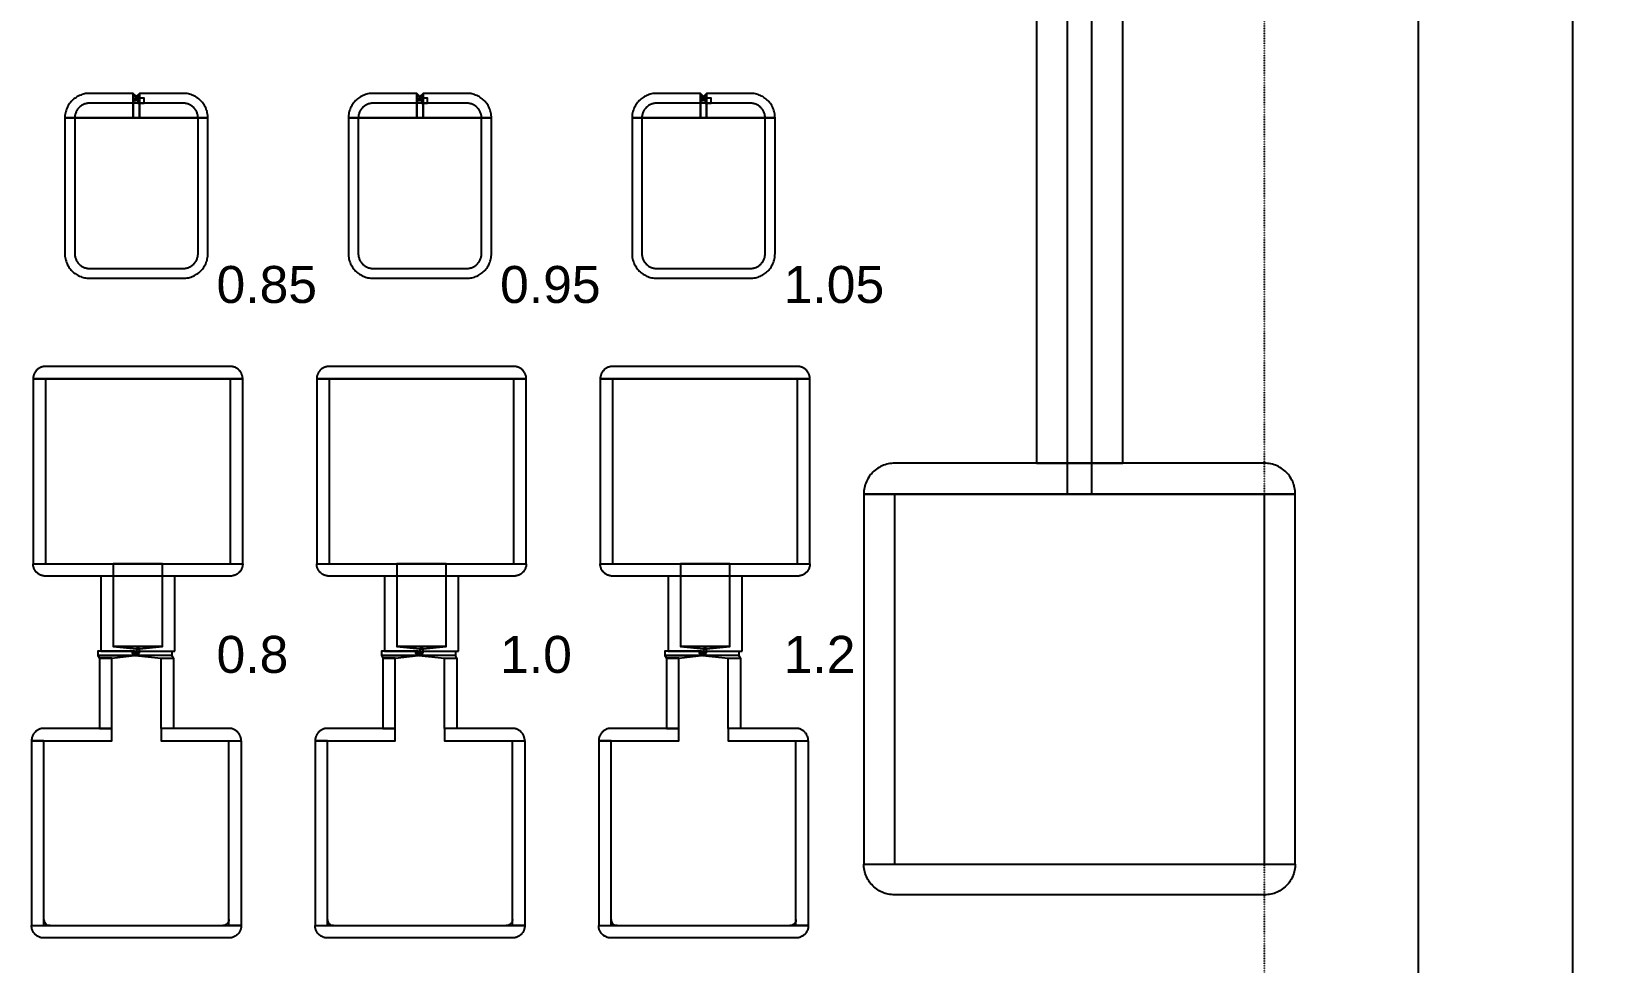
# Model space of a CAD drawing. Extents: x -50000 to 50000, y -50000 to 50000.
# Drawn here: x -31400 to -28850, y -26710 to -25200 of the extents above; entities that cross this region are included whole.
import ezdxf

# ---------------------------------------------------------------- set-up
doc = ezdxf.new("R2010")
doc.units = 0
doc.linetypes.add('DOT', pattern=[0.2, 0, -0.2])
doc.layers.get('0').update_dxf_attribs({"linetype": 'CONTINUOUS'})
for name, color, linetype in [('BASEMETAL', 4, 'CONTINUOUS'), ('FRAME', 8, 'CONTINUOUS'), ('MARKERS', 2, 'CONTINUOUS'), ('SECONDLAYER', 6, 'CONTINUOUS'), ('XOR', 1, 'CONTINUOUS')]:
    doc.layers.add(name, color=color, linetype=linetype)
doc.styles.get("Standard").update_dxf_attribs({"font": 'arial.ttf'})

# ---------------------------------------------------------------- blocks, each defined once
blk = doc.blocks.new('CHIP_JARRAY')
for points in [[(6270, 2800), (6270, 4200), (6130, 4200), (6130, 2800)], [(4609.5, 3360), (4665, 3360), (4665, 3400), (4594, 3400), (4591.9, 3399.9), (4589.8, 3399.8), (4587.7, 3399.5), (4585.7, 3399.1), (4583.6, 3398.6), (4581.6, 3398), (4579.7, 3397.3), (4577.7, 3396.5), (4575.8, 3395.6), (4574, 3394.6), (4572.2, 3393.5), (4570.5, 3392.4), (4568.8, 3391.1), (4567.2, 3389.7), (4565.7, 3388.3), (4564.3, 3386.8), (4562.9, 3385.2), (4561.6, 3383.5), (4560.5, 3381.8), (4559.4, 3380), (4558.4, 3378.2), (4557.5, 3376.3), (4556.7, 3374.3), (4556, 3372.4), (4555.4, 3370.4), (4554.9, 3368.3), (4554.5, 3366.3), (4554.2, 3364.2), (4554.1, 3362.1), (4554, 3360), (4554, 3360)], [(4669.6, 3395.5), (4665, 3399.5), (4665, 3399.5), (4665, 3395.5)], [(4669.6, 3388.5), (4669.6, 3395.5), (4665, 3395.5), (4665, 3388.5)], [(4675, 3395.5), (4675, 3399.5), (4675, 3399.5), (4670.4, 3395.5)], [(4670.4, 3388.5), (4670.4, 3395.5), (4675, 3395.5), (4675, 3388.5)], [(4730.5, 3360), (4786, 3360), (4786, 3360), (4785.9, 3362.1), (4785.8, 3364.2), (4785.5, 3366.3), (4785.1, 3368.3), (4784.6, 3370.4), (4784, 3372.4), (4783.3, 3374.3), (4782.5, 3376.3), (4781.6, 3378.2), (4780.6, 3380), (4779.5, 3381.8), (4778.4, 3383.5), (4777.1, 3385.2), (4775.7, 3386.8), (4774.3, 3388.3), (4772.8, 3389.7), (4771.2, 3391.1), (4769.5, 3392.4), (4767.8, 3393.5), (4766, 3394.6), (4764.2, 3395.6), (4762.3, 3396.5), (4760.3, 3397.3), (4758.4, 3398), (4756.4, 3398.6), (4754.3, 3399.1), (4752.3, 3399.5), (4750.2, 3399.8), (4748.1, 3399.9), (4746, 3400), (4675, 3400), (4675, 3360)], [(5069.5, 3360), (5125, 3360), (5125, 3400), (5054, 3400), (5051.9, 3399.9), (5049.8, 3399.8), (5047.7, 3399.5), (5045.7, 3399.1), (5043.6, 3398.6), (5041.6, 3398), (5039.7, 3397.3), (5037.7, 3396.5), (5035.8, 3395.6), (5034, 3394.6), (5032.2, 3393.5), (5030.5, 3392.4), (5028.8, 3391.1), (5027.2, 3389.7), (5025.7, 3388.3), (5024.3, 3386.8), (5022.9, 3385.2), (5021.6, 3383.5), (5020.5, 3381.8), (5019.4, 3380), (5018.4, 3378.2), (5017.5, 3376.3), (5016.7, 3374.3), (5016, 3372.4), (5015.4, 3370.4), (5014.9, 3368.3), (5014.5, 3366.3), (5014.2, 3364.2), (5014.1, 3362.1), (5014, 3360), (5014, 3360)], [(5129.5, 3395.5), (5125, 3399.5), (5125, 3399.5), (5125, 3395.5)], [(5129.5, 3388.5), (5129.5, 3395.5), (5125, 3395.5), (5125, 3388.5)], [(5135, 3395.5), (5135, 3399.5), (5135, 3399.5), (5130.5, 3395.5)], [(5130.5, 3388.5), (5130.5, 3395.5), (5135, 3395.5), (5135, 3388.5)], [(5190.5, 3360), (5246, 3360), (5246, 3360), (5245.9, 3362.1), (5245.8, 3364.2), (5245.5, 3366.3), (5245.1, 3368.3), (5244.6, 3370.4), (5244, 3372.4), (5243.3, 3374.3), (5242.5, 3376.3), (5241.6, 3378.2), (5240.6, 3380), (5239.5, 3381.8), (5238.4, 3383.5), (5237.1, 3385.2), (5235.7, 3386.8), (5234.3, 3388.3), (5232.8, 3389.7), (5231.2, 3391.1), (5229.5, 3392.4), (5227.8, 3393.5), (5226, 3394.6), (5224.2, 3395.6), (5222.3, 3396.5), (5220.3, 3397.3), (5218.4, 3398), (5216.4, 3398.6), (5214.3, 3399.1), (5212.3, 3399.5), (5210.2, 3399.8), (5208.1, 3399.9), (5206, 3400), (5135, 3400), (5135, 3360)], [(5529.5, 3360), (5585, 3360), (5585, 3400), (5514, 3400), (5511.9, 3399.9), (5509.8, 3399.8), (5507.7, 3399.5), (5505.7, 3399.1), (5503.6, 3398.6), (5501.6, 3398), (5499.7, 3397.3), (5497.7, 3396.5), (5495.8, 3395.6), (5494, 3394.6), (5492.2, 3393.5), (5490.5, 3392.4), (5488.8, 3391.1), (5487.2, 3389.7), (5485.7, 3388.3), (5484.3, 3386.8), (5482.9, 3385.2), (5481.6, 3383.5), (5480.5, 3381.8), (5479.4, 3380), (5478.4, 3378.2), (5477.5, 3376.3), (5476.7, 3374.3), (5476, 3372.4), (5475.4, 3370.4), (5474.9, 3368.3), (5474.5, 3366.3), (5474.2, 3364.2), (5474.1, 3362.1), (5474, 3360), (5474, 3360)], [(5589.5, 3395.5), (5585, 3399.5), (5585, 3399.5), (5585, 3395.5)], [(5589.5, 3388.5), (5589.5, 3395.5), (5585, 3395.5), (5585, 3388.5)], [(5595, 3395.5), (5595, 3399.5), (5595, 3399.5), (5590.5, 3395.5)], [(5590.5, 3388.5), (5590.5, 3395.5), (5595, 3395.5), (5595, 3388.5)], [(5650.5, 3360), (5706, 3360), (5706, 3360), (5705.9, 3362.1), (5705.8, 3364.2), (5705.5, 3366.3), (5705.1, 3368.3), (5704.6, 3370.4), (5704, 3372.4), (5703.3, 3374.3), (5702.5, 3376.3), (5701.6, 3378.2), (5700.6, 3380), (5699.5, 3381.8), (5698.4, 3383.5), (5697.1, 3385.2), (5695.7, 3386.8), (5694.3, 3388.3), (5692.8, 3389.7), (5691.2, 3391.1), (5689.5, 3392.4), (5687.8, 3393.5), (5686, 3394.6), (5684.2, 3395.6), (5682.3, 3396.5), (5680.3, 3397.3), (5678.4, 3398), (5676.4, 3398.6), (5674.3, 3399.1), (5672.3, 3399.5), (5670.2, 3399.8), (5668.1, 3399.9), (5666, 3400), (5595, 3400), (5595, 3360)], [(4675, 3360), (4675, 3388.5), (4665, 3388.5), (4665, 3360)], [(5135, 3360), (5135, 3388.5), (5125, 3388.5), (5125, 3360)], [(5595, 3360), (5595, 3388.5), (5585, 3388.5), (5585, 3360)], [(4670, 3100), (4746, 3100), (4748.1, 3100.1), (4750.2, 3100.2), (4752.3, 3100.5), (4754.3, 3100.9), (4756.4, 3101.4), (4758.4, 3102), (4760.3, 3102.7), (4762.3, 3103.5), (4764.2, 3104.4), (4766, 3105.4), (4767.8, 3106.5), (4769.5, 3107.6), (4771.2, 3108.9), (4772.8, 3110.3), (4774.3, 3111.7), (4775.7, 3113.2), (4777.1, 3114.8), (4778.4, 3116.5), (4779.5, 3118.2), (4780.6, 3120), (4781.6, 3121.8), (4782.5, 3123.7), (4783.3, 3125.7), (4784, 3127.6), (4784.6, 3129.6), (4785.1, 3131.7), (4785.5, 3133.7), (4785.8, 3135.8), (4785.9, 3137.9), (4786, 3140), (4786, 3360), (4554, 3360), (4554, 3140), (4554.1, 3137.9), (4554.2, 3135.8), (4554.5, 3133.7), (4554.9, 3131.7), (4555.4, 3129.6), (4556, 3127.6), (4556.7, 3125.7), (4557.5, 3123.7), (4558.4, 3121.8), (4559.4, 3120), (4560.5, 3118.2), (4561.6, 3116.5), (4562.9, 3114.8), (4564.3, 3113.2), (4565.7, 3111.7), (4567.2, 3110.3), (4568.8, 3108.9), (4570.5, 3107.6), (4572.2, 3106.5), (4574, 3105.4), (4575.8, 3104.4), (4577.7, 3103.5), (4579.7, 3102.7), (4581.6, 3102), (4583.6, 3101.4), (4585.7, 3100.9), (4587.7, 3100.5), (4589.8, 3100.2), (4591.9, 3100.1), (4594, 3100)], [(5130, 3100), (5206, 3100), (5208.1, 3100.1), (5210.2, 3100.2), (5212.3, 3100.5), (5214.3, 3100.9), (5216.4, 3101.4), (5218.4, 3102), (5220.3, 3102.7), (5222.3, 3103.5), (5224.2, 3104.4), (5226, 3105.4), (5227.8, 3106.5), (5229.5, 3107.6), (5231.2, 3108.9), (5232.8, 3110.3), (5234.3, 3111.7), (5235.7, 3113.2), (5237.1, 3114.8), (5238.4, 3116.5), (5239.5, 3118.2), (5240.6, 3120), (5241.6, 3121.8), (5242.5, 3123.7), (5243.3, 3125.7), (5244, 3127.6), (5244.6, 3129.6), (5245.1, 3131.7), (5245.5, 3133.7), (5245.8, 3135.8), (5245.9, 3137.9), (5246, 3140), (5246, 3360), (5014, 3360), (5014, 3140), (5014.1, 3137.9), (5014.2, 3135.8), (5014.5, 3133.7), (5014.9, 3131.7), (5015.4, 3129.6), (5016, 3127.6), (5016.7, 3125.7), (5017.5, 3123.7), (5018.4, 3121.8), (5019.4, 3120), (5020.5, 3118.2), (5021.6, 3116.5), (5022.9, 3114.8), (5024.3, 3113.2), (5025.7, 3111.7), (5027.2, 3110.3), (5028.8, 3108.9), (5030.5, 3107.6), (5032.2, 3106.5), (5034, 3105.4), (5035.8, 3104.4), (5037.7, 3103.5), (5039.7, 3102.7), (5041.6, 3102), (5043.6, 3101.4), (5045.7, 3100.9), (5047.7, 3100.5), (5049.8, 3100.2), (5051.9, 3100.1), (5054, 3100)], [(5590, 3100), (5666, 3100), (5668.1, 3100.1), (5670.2, 3100.2), (5672.3, 3100.5), (5674.3, 3100.9), (5676.4, 3101.4), (5678.4, 3102), (5680.3, 3102.7), (5682.3, 3103.5), (5684.2, 3104.4), (5686, 3105.4), (5687.8, 3106.5), (5689.5, 3107.6), (5691.2, 3108.9), (5692.8, 3110.3), (5694.3, 3111.7), (5695.7, 3113.2), (5697.1, 3114.8), (5698.4, 3116.5), (5699.5, 3118.2), (5700.6, 3120), (5701.6, 3121.8), (5702.5, 3123.7), (5703.3, 3125.7), (5704, 3127.6), (5704.6, 3129.6), (5705.1, 3131.7), (5705.5, 3133.7), (5705.8, 3135.8), (5705.9, 3137.9), (5706, 3140), (5706, 3360), (5474, 3360), (5474, 3140), (5474.1, 3137.9), (5474.2, 3135.8), (5474.5, 3133.7), (5474.9, 3131.7), (5475.4, 3129.6), (5476, 3127.6), (5476.7, 3125.7), (5477.5, 3123.7), (5478.4, 3121.8), (5479.4, 3120), (5480.5, 3118.2), (5481.6, 3116.5), (5482.9, 3114.8), (5484.3, 3113.2), (5485.7, 3111.7), (5487.2, 3110.3), (5488.8, 3108.9), (5490.5, 3107.6), (5492.2, 3106.5), (5494, 3105.4), (5495.8, 3104.4), (5497.7, 3103.5), (5499.7, 3102.7), (5501.6, 3102), (5503.6, 3101.4), (5505.7, 3100.9), (5507.7, 3100.5), (5509.8, 3100.2), (5511.9, 3100.1), (5514, 3100)], [(4672.5, 2937), (4842.5, 2937), (4842.5, 2937), (4842.5, 2938), (4842.4, 2939.1), (4842.3, 2940.1), (4842.1, 2941.2), (4841.8, 2942.2), (4841.5, 2943.2), (4841.2, 2944.2), (4840.8, 2945.1), (4840.3, 2946.1), (4839.8, 2947), (4839.3, 2947.9), (4838.7, 2948.8), (4838, 2949.6), (4837.4, 2950.4), (4836.6, 2951.1), (4835.9, 2951.9), (4835.1, 2952.5), (4834.3, 2953.2), (4833.4, 2953.8), (4832.5, 2954.3), (4831.6, 2954.8), (4830.6, 2955.3), (4829.7, 2955.7), (4828.7, 2956), (4827.7, 2956.3), (4826.7, 2956.6), (4825.6, 2956.8), (4824.6, 2956.9), (4823.5, 2957), (4822.5, 2957), (4522.5, 2957), (4521.5, 2957), (4520.4, 2956.9), (4519.4, 2956.8), (4518.3, 2956.6), (4517.3, 2956.3), (4516.3, 2956), (4515.3, 2955.7), (4514.4, 2955.3), (4513.4, 2954.8), (4512.5, 2954.3), (4511.6, 2953.8), (4510.7, 2953.2), (4509.9, 2952.5), (4509.1, 2951.9), (4508.4, 2951.1), (4507.6, 2950.4), (4507, 2949.6), (4506.3, 2948.8), (4505.7, 2947.9), (4505.2, 2947), (4504.7, 2946.1), (4504.2, 2945.1), (4503.8, 2944.2), (4503.5, 2943.2), (4503.2, 2942.2), (4502.9, 2941.2), (4502.7, 2940.1), (4502.6, 2939.1), (4502.5, 2938), (4502.5, 2937), (4502.5, 2937)], [(4842.5, 2637), (4842.5, 2937), (4502.5, 2937), (4502.5, 2637)], [(5132.5, 2937), (5302.5, 2937), (5302.5, 2937), (5302.5, 2938), (5302.4, 2939.1), (5302.3, 2940.1), (5302.1, 2941.2), (5301.8, 2942.2), (5301.5, 2943.2), (5301.2, 2944.2), (5300.8, 2945.1), (5300.3, 2946.1), (5299.8, 2947), (5299.3, 2947.9), (5298.7, 2948.8), (5298, 2949.6), (5297.4, 2950.4), (5296.6, 2951.1), (5295.9, 2951.9), (5295.1, 2952.5), (5294.3, 2953.2), (5293.4, 2953.8), (5292.5, 2954.3), (5291.6, 2954.8), (5290.6, 2955.3), (5289.7, 2955.7), (5288.7, 2956), (5287.7, 2956.3), (5286.7, 2956.6), (5285.6, 2956.8), (5284.6, 2956.9), (5283.5, 2957), (5282.5, 2957), (4982.5, 2957), (4981.5, 2957), (4980.4, 2956.9), (4979.4, 2956.8), (4978.3, 2956.6), (4977.3, 2956.3), (4976.3, 2956), (4975.3, 2955.7), (4974.4, 2955.3), (4973.4, 2954.8), (4972.5, 2954.3), (4971.6, 2953.8), (4970.7, 2953.2), (4969.9, 2952.5), (4969.1, 2951.9), (4968.4, 2951.1), (4967.6, 2950.4), (4967, 2949.6), (4966.3, 2948.8), (4965.7, 2947.9), (4965.2, 2947), (4964.7, 2946.1), (4964.2, 2945.1), (4963.8, 2944.2), (4963.5, 2943.2), (4963.2, 2942.2), (4962.9, 2941.2), (4962.7, 2940.1), (4962.6, 2939.1), (4962.5, 2938), (4962.5, 2937), (4962.5, 2937)], [(5302.5, 2637), (5302.5, 2937), (4962.5, 2937), (4962.5, 2637)], [(5592.5, 2937), (5762.5, 2937), (5762.5, 2937), (5762.5, 2938), (5762.4, 2939.1), (5762.3, 2940.1), (5762.1, 2941.2), (5761.8, 2942.2), (5761.5, 2943.2), (5761.2, 2944.2), (5760.8, 2945.1), (5760.3, 2946.1), (5759.8, 2947), (5759.3, 2947.9), (5758.7, 2948.8), (5758, 2949.6), (5757.4, 2950.4), (5756.6, 2951.1), (5755.9, 2951.9), (5755.1, 2952.5), (5754.3, 2953.2), (5753.4, 2953.8), (5752.5, 2954.3), (5751.6, 2954.8), (5750.6, 2955.3), (5749.7, 2955.7), (5748.7, 2956), (5747.7, 2956.3), (5746.7, 2956.6), (5745.6, 2956.8), (5744.6, 2956.9), (5743.5, 2957), (5742.5, 2957), (5442.5, 2957), (5441.5, 2957), (5440.4, 2956.9), (5439.4, 2956.8), (5438.3, 2956.6), (5437.3, 2956.3), (5436.3, 2956), (5435.3, 2955.7), (5434.4, 2955.3), (5433.4, 2954.8), (5432.5, 2954.3), (5431.6, 2953.8), (5430.7, 2953.2), (5429.9, 2952.5), (5429.1, 2951.9), (5428.4, 2951.1), (5427.6, 2950.4), (5427, 2949.6), (5426.3, 2948.8), (5425.7, 2947.9), (5425.2, 2947), (5424.7, 2946.1), (5424.2, 2945.1), (5423.8, 2944.2), (5423.5, 2943.2), (5423.2, 2942.2), (5422.9, 2941.2), (5422.7, 2940.1), (5422.6, 2939.1), (5422.5, 2938), (5422.5, 2937), (5422.5, 2937)], [(5762.5, 2637), (5762.5, 2937), (5422.5, 2937), (5422.5, 2637)], [(6200, 2750), (6550, 2750), (6550, 2750), (6549.9, 2752.6), (6549.7, 2755.2), (6549.4, 2757.8), (6548.9, 2760.4), (6548.3, 2762.9), (6547.6, 2765.5), (6546.7, 2767.9), (6545.7, 2770.3), (6544.6, 2772.7), (6543.3, 2775), (6541.9, 2777.2), (6540.5, 2779.4), (6538.9, 2781.5), (6537.2, 2783.5), (6535.4, 2785.4), (6533.5, 2787.2), (6531.5, 2788.9), (6529.4, 2790.5), (6527.2, 2791.9), (6525, 2793.3), (6522.7, 2794.6), (6520.3, 2795.7), (6517.9, 2796.7), (6515.5, 2797.6), (6512.9, 2798.3), (6510.4, 2798.9), (6507.8, 2799.4), (6505.2, 2799.7), (6502.6, 2799.9), (6500, 2800), (5900, 2800), (5897.4, 2799.9), (5894.8, 2799.7), (5892.2, 2799.4), (5889.6, 2798.9), (5887.1, 2798.3), (5884.5, 2797.6), (5882.1, 2796.7), (5879.7, 2795.7), (5877.3, 2794.6), (5875, 2793.3), (5872.8, 2791.9), (5870.6, 2790.5), (5868.5, 2788.9), (5866.5, 2787.2), (5864.6, 2785.4), (5862.8, 2783.5), (5861.1, 2781.5), (5859.5, 2779.4), (5858.1, 2777.2), (5856.7, 2775), (5855.4, 2772.7), (5854.3, 2770.3), (5853.3, 2767.9), (5852.4, 2765.5), (5851.7, 2762.9), (5851.1, 2760.4), (5850.6, 2757.8), (5850.3, 2755.2), (5850.1, 2752.6), (5850, 2750), (5850, 2750)], [(6550, 2150), (6550, 2750), (5850, 2750), (5850, 2150)], [(4672.5, 2637), (4842.5, 2637), (4842.5, 2637), (4842.5, 2636), (4842.4, 2634.9), (4842.3, 2633.9), (4842.1, 2632.8), (4841.8, 2631.8), (4841.5, 2630.8), (4841.2, 2629.8), (4840.8, 2628.9), (4840.3, 2627.9), (4839.8, 2627), (4839.3, 2626.1), (4838.7, 2625.2), (4838, 2624.4), (4837.4, 2623.6), (4836.6, 2622.9), (4835.9, 2622.1), (4835.1, 2621.5), (4834.3, 2620.8), (4833.4, 2620.2), (4832.5, 2619.7), (4831.6, 2619.2), (4830.6, 2618.7), (4829.7, 2618.3), (4828.7, 2618), (4827.7, 2617.7), (4826.7, 2617.4), (4825.6, 2617.2), (4824.6, 2617.1), (4823.5, 2617), (4822.5, 2617), (4522.5, 2617), (4521.5, 2617), (4520.4, 2617.1), (4519.4, 2617.2), (4518.3, 2617.4), (4517.3, 2617.7), (4516.3, 2618), (4515.3, 2618.3), (4514.4, 2618.7), (4513.4, 2619.2), (4512.5, 2619.7), (4511.6, 2620.2), (4510.7, 2620.8), (4509.9, 2621.5), (4509.1, 2622.1), (4508.4, 2622.9), (4507.6, 2623.6), (4507, 2624.4), (4506.3, 2625.2), (4505.7, 2626.1), (4505.2, 2627), (4504.7, 2627.9), (4504.2, 2628.9), (4503.8, 2629.8), (4503.5, 2630.8), (4503.2, 2631.8), (4502.9, 2632.8), (4502.7, 2633.9), (4502.6, 2634.9), (4502.5, 2636), (4502.5, 2637), (4502.5, 2637)], [(5132.5, 2637), (5302.5, 2637), (5302.5, 2637), (5302.5, 2636), (5302.4, 2634.9), (5302.3, 2633.9), (5302.1, 2632.8), (5301.8, 2631.8), (5301.5, 2630.8), (5301.2, 2629.8), (5300.8, 2628.9), (5300.3, 2627.9), (5299.8, 2627), (5299.3, 2626.1), (5298.7, 2625.2), (5298, 2624.4), (5297.4, 2623.6), (5296.6, 2622.9), (5295.9, 2622.1), (5295.1, 2621.5), (5294.3, 2620.8), (5293.4, 2620.2), (5292.5, 2619.7), (5291.6, 2619.2), (5290.6, 2618.7), (5289.7, 2618.3), (5288.7, 2618), (5287.7, 2617.7), (5286.7, 2617.4), (5285.6, 2617.2), (5284.6, 2617.1), (5283.5, 2617), (5282.5, 2617), (4982.5, 2617), (4981.5, 2617), (4980.4, 2617.1), (4979.4, 2617.2), (4978.3, 2617.4), (4977.3, 2617.7), (4976.3, 2618), (4975.3, 2618.3), (4974.4, 2618.7), (4973.4, 2619.2), (4972.5, 2619.7), (4971.6, 2620.2), (4970.7, 2620.8), (4969.9, 2621.5), (4969.1, 2622.1), (4968.4, 2622.9), (4967.6, 2623.6), (4967, 2624.4), (4966.3, 2625.2), (4965.7, 2626.1), (4965.2, 2627), (4964.7, 2627.9), (4964.2, 2628.9), (4963.8, 2629.8), (4963.5, 2630.8), (4963.2, 2631.8), (4962.9, 2632.8), (4962.7, 2633.9), (4962.6, 2634.9), (4962.5, 2636), (4962.5, 2637), (4962.5, 2637)], [(5592.5, 2637), (5762.5, 2637), (5762.5, 2637), (5762.5, 2636), (5762.4, 2634.9), (5762.3, 2633.9), (5762.1, 2632.8), (5761.8, 2631.8), (5761.5, 2630.8), (5761.2, 2629.8), (5760.8, 2628.9), (5760.3, 2627.9), (5759.8, 2627), (5759.3, 2626.1), (5758.7, 2625.2), (5758, 2624.4), (5757.4, 2623.6), (5756.6, 2622.9), (5755.9, 2622.1), (5755.1, 2621.5), (5754.3, 2620.8), (5753.4, 2620.2), (5752.5, 2619.7), (5751.6, 2619.2), (5750.6, 2618.7), (5749.7, 2618.3), (5748.7, 2618), (5747.7, 2617.7), (5746.7, 2617.4), (5745.6, 2617.2), (5744.6, 2617.1), (5743.5, 2617), (5742.5, 2617), (5442.5, 2617), (5441.5, 2617), (5440.4, 2617.1), (5439.4, 2617.2), (5438.3, 2617.4), (5437.3, 2617.7), (5436.3, 2618), (5435.3, 2618.3), (5434.4, 2618.7), (5433.4, 2619.2), (5432.5, 2619.7), (5431.6, 2620.2), (5430.7, 2620.8), (5429.9, 2621.5), (5429.1, 2622.1), (5428.4, 2622.9), (5427.6, 2623.6), (5427, 2624.4), (5426.3, 2625.2), (5425.7, 2626.1), (5425.2, 2627), (5424.7, 2627.9), (5424.2, 2628.9), (5423.8, 2629.8), (5423.5, 2630.8), (5423.2, 2631.8), (5422.9, 2632.8), (5422.7, 2633.9), (5422.6, 2634.9), (5422.5, 2636), (5422.5, 2637), (5422.5, 2637)], [(4732.5, 2495), (4732.5, 2617), (4612.5, 2617), (4612.5, 2495)], [(5192.5, 2495), (5192.5, 2617), (5072.5, 2617), (5072.5, 2495)], [(5652.5, 2495), (5652.5, 2617), (5532.5, 2617), (5532.5, 2495)], [(4667.1, 2488), (4667.1, 2495), (4607.5, 2495), (4607.5, 2488)], [(4630, 2484), (4667.1, 2488), (4607.5, 2488), (4610, 2484)], [(4630, 2370), (4630, 2484), (4610, 2484), (4610, 2370)], [(4667.9, 2488), (4667.9, 2495), (4727.5, 2495), (4727.5, 2488)], [(4730, 2484), (4727.5, 2488), (4667.9, 2488), (4710, 2484)], [(4710, 2370), (4710, 2484), (4730, 2484), (4730, 2370)], [(5127, 2488), (5127, 2495), (5067.5, 2495), (5067.5, 2488)], [(5090, 2484), (5127, 2488), (5067.5, 2488), (5070, 2484)], [(5090, 2370), (5090, 2484), (5070, 2484), (5070, 2370)], [(5128, 2488), (5128, 2495), (5187.5, 2495), (5187.5, 2488)], [(5190, 2484), (5187.5, 2488), (5128, 2488), (5170, 2484)], [(5170, 2370), (5170, 2484), (5190, 2484), (5190, 2370)], [(5586.9, 2488), (5586.9, 2495), (5527.5, 2495), (5527.5, 2488)], [(5550, 2484), (5586.9, 2488), (5527.5, 2488), (5530, 2484)], [(5550, 2370), (5550, 2484), (5530, 2484), (5530, 2370)], [(5588.1, 2488), (5588.1, 2495), (5647.5, 2495), (5647.5, 2488)], [(5650, 2484), (5647.5, 2488), (5588.1, 2488), (5630, 2484)], [(5630, 2370), (5630, 2484), (5650, 2484), (5650, 2370)], [(4565, 2350), (4630, 2350), (4630, 2370), (4520, 2370), (4519, 2370), (4517.9, 2369.9), (4516.9, 2369.8), (4515.8, 2369.6), (4514.8, 2369.3), (4513.8, 2369), (4512.8, 2368.7), (4511.9, 2368.3), (4510.9, 2367.8), (4510, 2367.3), (4509.1, 2366.8), (4508.2, 2366.2), (4507.4, 2365.5), (4506.6, 2364.9), (4505.9, 2364.1), (4505.1, 2363.4), (4504.5, 2362.6), (4503.8, 2361.8), (4503.2, 2360.9), (4502.7, 2360), (4502.2, 2359.1), (4501.7, 2358.1), (4501.3, 2357.2), (4501, 2356.2), (4500.7, 2355.2), (4500.4, 2354.2), (4500.2, 2353.1), (4500.1, 2352.1), (4500, 2351), (4500, 2350), (4500, 2350)], [(4520, 2050), (4520, 2350), (4500, 2350), (4500, 2050)], [(4775, 2350), (4840, 2350), (4840, 2350), (4840, 2351), (4839.9, 2352.1), (4839.8, 2353.1), (4839.6, 2354.2), (4839.3, 2355.2), (4839, 2356.2), (4838.7, 2357.2), (4838.3, 2358.1), (4837.8, 2359.1), (4837.3, 2360), (4836.8, 2360.9), (4836.2, 2361.8), (4835.5, 2362.6), (4834.9, 2363.4), (4834.1, 2364.1), (4833.4, 2364.9), (4832.6, 2365.5), (4831.8, 2366.2), (4830.9, 2366.8), (4830, 2367.3), (4829.1, 2367.8), (4828.1, 2368.3), (4827.2, 2368.7), (4826.2, 2369), (4825.2, 2369.3), (4824.2, 2369.6), (4823.1, 2369.8), (4822.1, 2369.9), (4821, 2370), (4820, 2370), (4710, 2370), (4710, 2350)], [(4820, 2050), (4820, 2350), (4840, 2350), (4840, 2050)], [(5025, 2350), (5090, 2350), (5090, 2370), (4980, 2370), (4979, 2370), (4977.9, 2369.9), (4976.9, 2369.8), (4975.8, 2369.6), (4974.8, 2369.3), (4973.8, 2369), (4972.8, 2368.7), (4971.9, 2368.3), (4970.9, 2367.8), (4970, 2367.3), (4969.1, 2366.8), (4968.2, 2366.2), (4967.4, 2365.5), (4966.6, 2364.9), (4965.9, 2364.1), (4965.1, 2363.4), (4964.5, 2362.6), (4963.8, 2361.8), (4963.2, 2360.9), (4962.7, 2360), (4962.2, 2359.1), (4961.7, 2358.1), (4961.3, 2357.2), (4961, 2356.2), (4960.7, 2355.2), (4960.4, 2354.2), (4960.2, 2353.1), (4960.1, 2352.1), (4960, 2351), (4960, 2350), (4960, 2350)], [(4980, 2050), (4980, 2350), (4960, 2350), (4960, 2050)], [(5235, 2350), (5300, 2350), (5300, 2350), (5300, 2351), (5299.9, 2352.1), (5299.8, 2353.1), (5299.6, 2354.2), (5299.3, 2355.2), (5299, 2356.2), (5298.7, 2357.2), (5298.3, 2358.1), (5297.8, 2359.1), (5297.3, 2360), (5296.8, 2360.9), (5296.2, 2361.8), (5295.5, 2362.6), (5294.9, 2363.4), (5294.1, 2364.1), (5293.4, 2364.9), (5292.6, 2365.5), (5291.8, 2366.2), (5290.9, 2366.8), (5290, 2367.3), (5289.1, 2367.8), (5288.1, 2368.3), (5287.2, 2368.7), (5286.2, 2369), (5285.2, 2369.3), (5284.2, 2369.6), (5283.1, 2369.8), (5282.1, 2369.9), (5281, 2370), (5280, 2370), (5170, 2370), (5170, 2350)], [(5280, 2050), (5280, 2350), (5300, 2350), (5300, 2050)], [(5485, 2350), (5550, 2350), (5550, 2370), (5440, 2370), (5439, 2370), (5437.9, 2369.9), (5436.9, 2369.8), (5435.8, 2369.6), (5434.8, 2369.3), (5433.8, 2369), (5432.8, 2368.7), (5431.9, 2368.3), (5430.9, 2367.8), (5430, 2367.3), (5429.1, 2366.8), (5428.2, 2366.2), (5427.4, 2365.5), (5426.6, 2364.9), (5425.9, 2364.1), (5425.1, 2363.4), (5424.5, 2362.6), (5423.8, 2361.8), (5423.2, 2360.9), (5422.7, 2360), (5422.2, 2359.1), (5421.7, 2358.1), (5421.3, 2357.2), (5421, 2356.2), (5420.7, 2355.2), (5420.4, 2354.2), (5420.2, 2353.1), (5420.1, 2352.1), (5420, 2351), (5420, 2350), (5420, 2350)], [(5440, 2050), (5440, 2350), (5420, 2350), (5420, 2050)], [(5695, 2350), (5760, 2350), (5760, 2350), (5760, 2351), (5759.9, 2352.1), (5759.8, 2353.1), (5759.6, 2354.2), (5759.3, 2355.2), (5759, 2356.2), (5758.7, 2357.2), (5758.3, 2358.1), (5757.8, 2359.1), (5757.3, 2360), (5756.8, 2360.9), (5756.2, 2361.8), (5755.5, 2362.6), (5754.9, 2363.4), (5754.1, 2364.1), (5753.4, 2364.9), (5752.6, 2365.5), (5751.8, 2366.2), (5750.9, 2366.8), (5750, 2367.3), (5749.1, 2367.8), (5748.1, 2368.3), (5747.2, 2368.7), (5746.2, 2369), (5745.2, 2369.3), (5744.2, 2369.6), (5743.1, 2369.8), (5742.1, 2369.9), (5741, 2370), (5740, 2370), (5630, 2370), (5630, 2350)], [(5740, 2050), (5740, 2350), (5760, 2350), (5760, 2050)], [(6200, 2150), (6550, 2150), (6550, 2150), (6549.9, 2147.4), (6549.7, 2144.8), (6549.4, 2142.2), (6548.9, 2139.6), (6548.3, 2137.1), (6547.6, 2134.5), (6546.7, 2132.1), (6545.7, 2129.7), (6544.6, 2127.3), (6543.3, 2125), (6541.9, 2122.8), (6540.5, 2120.6), (6538.9, 2118.5), (6537.2, 2116.5), (6535.4, 2114.6), (6533.5, 2112.8), (6531.5, 2111.1), (6529.4, 2109.5), (6527.2, 2108.1), (6525, 2106.7), (6522.7, 2105.4), (6520.3, 2104.3), (6517.9, 2103.3), (6515.5, 2102.4), (6512.9, 2101.7), (6510.4, 2101.1), (6507.8, 2100.6), (6505.2, 2100.3), (6502.6, 2100.1), (6500, 2100), (5900, 2100), (5897.4, 2100.1), (5894.8, 2100.3), (5892.2, 2100.6), (5889.6, 2101.1), (5887.1, 2101.7), (5884.5, 2102.4), (5882.1, 2103.3), (5879.7, 2104.3), (5877.3, 2105.4), (5875, 2106.7), (5872.8, 2108.1), (5870.6, 2109.5), (5868.5, 2111.1), (5866.5, 2112.8), (5864.6, 2114.6), (5862.8, 2116.5), (5861.1, 2118.5), (5859.5, 2120.6), (5858.1, 2122.8), (5856.7, 2125), (5855.4, 2127.3), (5854.3, 2129.7), (5853.3, 2132.1), (5852.4, 2134.5), (5851.7, 2137.1), (5851.1, 2139.6), (5850.6, 2142.2), (5850.3, 2144.8), (5850.1, 2147.4), (5850, 2150), (5850, 2150)], [(4670, 2050), (4840, 2050), (4840, 2050), (4840, 2049), (4839.9, 2047.9), (4839.8, 2046.9), (4839.6, 2045.8), (4839.3, 2044.8), (4839, 2043.8), (4838.7, 2042.8), (4838.3, 2041.9), (4837.8, 2040.9), (4837.3, 2040), (4836.8, 2039.1), (4836.2, 2038.2), (4835.5, 2037.4), (4834.9, 2036.6), (4834.1, 2035.9), (4833.4, 2035.1), (4832.6, 2034.5), (4831.8, 2033.8), (4830.9, 2033.2), (4830, 2032.7), (4829.1, 2032.2), (4828.1, 2031.7), (4827.2, 2031.3), (4826.2, 2031), (4825.2, 2030.7), (4824.2, 2030.4), (4823.1, 2030.2), (4822.1, 2030.1), (4821, 2030), (4820, 2030), (4520, 2030), (4519, 2030), (4517.9, 2030.1), (4516.9, 2030.2), (4515.8, 2030.4), (4514.8, 2030.7), (4513.8, 2031), (4512.8, 2031.3), (4511.9, 2031.7), (4510.9, 2032.2), (4510, 2032.7), (4509.1, 2033.2), (4508.2, 2033.8), (4507.4, 2034.5), (4506.6, 2035.1), (4505.9, 2035.9), (4505.1, 2036.6), (4504.5, 2037.4), (4503.8, 2038.2), (4503.2, 2039.1), (4502.7, 2040), (4502.2, 2040.9), (4501.7, 2041.9), (4501.3, 2042.8), (4501, 2043.8), (4500.7, 2044.8), (4500.4, 2045.8), (4500.2, 2046.9), (4500.1, 2047.9), (4500, 2049), (4500, 2050), (4500, 2050)], [(4520, 2050), (4520, 2060), (4520.1, 2059), (4520.2, 2057.9), (4520.5, 2056.9), (4520.9, 2055.9), (4521.3, 2055), (4521.9, 2054.1), (4522.6, 2053.3), (4523.3, 2052.6), (4524.1, 2051.9), (4525, 2051.3), (4525.9, 2050.9), (4526.9, 2050.5), (4527.9, 2050.2), (4529, 2050.1), (4530, 2050)], [(4820, 2050), (4820, 2060), (4819.9, 2059), (4819.8, 2057.9), (4819.5, 2056.9), (4819.1, 2055.9), (4818.7, 2055), (4818.1, 2054.1), (4817.4, 2053.3), (4816.7, 2052.6), (4815.9, 2051.9), (4815, 2051.3), (4814.1, 2050.9), (4813.1, 2050.5), (4812.1, 2050.2), (4811, 2050.1), (4810, 2050)], [(5130, 2050), (5300, 2050), (5300, 2050), (5300, 2049), (5299.9, 2047.9), (5299.8, 2046.9), (5299.6, 2045.8), (5299.3, 2044.8), (5299, 2043.8), (5298.7, 2042.8), (5298.3, 2041.9), (5297.8, 2040.9), (5297.3, 2040), (5296.8, 2039.1), (5296.2, 2038.2), (5295.5, 2037.4), (5294.9, 2036.6), (5294.1, 2035.9), (5293.4, 2035.1), (5292.6, 2034.5), (5291.8, 2033.8), (5290.9, 2033.2), (5290, 2032.7), (5289.1, 2032.2), (5288.1, 2031.7), (5287.2, 2031.3), (5286.2, 2031), (5285.2, 2030.7), (5284.2, 2030.4), (5283.1, 2030.2), (5282.1, 2030.1), (5281, 2030), (5280, 2030), (4980, 2030), (4979, 2030), (4977.9, 2030.1), (4976.9, 2030.2), (4975.8, 2030.4), (4974.8, 2030.7), (4973.8, 2031), (4972.8, 2031.3), (4971.9, 2031.7), (4970.9, 2032.2), (4970, 2032.7), (4969.1, 2033.2), (4968.2, 2033.8), (4967.4, 2034.5), (4966.6, 2035.1), (4965.9, 2035.9), (4965.1, 2036.6), (4964.5, 2037.4), (4963.8, 2038.2), (4963.2, 2039.1), (4962.7, 2040), (4962.2, 2040.9), (4961.7, 2041.9), (4961.3, 2042.8), (4961, 2043.8), (4960.7, 2044.8), (4960.4, 2045.8), (4960.2, 2046.9), (4960.1, 2047.9), (4960, 2049), (4960, 2050), (4960, 2050)], [(4980, 2050), (4980, 2060), (4980.1, 2059), (4980.2, 2057.9), (4980.5, 2056.9), (4980.9, 2055.9), (4981.3, 2055), (4981.9, 2054.1), (4982.6, 2053.3), (4983.3, 2052.6), (4984.1, 2051.9), (4985, 2051.3), (4985.9, 2050.9), (4986.9, 2050.5), (4987.9, 2050.2), (4989, 2050.1), (4990, 2050)], [(5280, 2050), (5280, 2060), (5279.9, 2059), (5279.8, 2057.9), (5279.5, 2056.9), (5279.1, 2055.9), (5278.7, 2055), (5278.1, 2054.1), (5277.4, 2053.3), (5276.7, 2052.6), (5275.9, 2051.9), (5275, 2051.3), (5274.1, 2050.9), (5273.1, 2050.5), (5272.1, 2050.2), (5271, 2050.1), (5270, 2050)], [(5590, 2050), (5760, 2050), (5760, 2050), (5760, 2049), (5759.9, 2047.9), (5759.8, 2046.9), (5759.6, 2045.8), (5759.3, 2044.8), (5759, 2043.8), (5758.7, 2042.8), (5758.3, 2041.9), (5757.8, 2040.9), (5757.3, 2040), (5756.8, 2039.1), (5756.2, 2038.2), (5755.5, 2037.4), (5754.9, 2036.6), (5754.1, 2035.9), (5753.4, 2035.1), (5752.6, 2034.5), (5751.8, 2033.8), (5750.9, 2033.2), (5750, 2032.7), (5749.1, 2032.2), (5748.1, 2031.7), (5747.2, 2031.3), (5746.2, 2031), (5745.2, 2030.7), (5744.2, 2030.4), (5743.1, 2030.2), (5742.1, 2030.1), (5741, 2030), (5740, 2030), (5440, 2030), (5439, 2030), (5437.9, 2030.1), (5436.9, 2030.2), (5435.8, 2030.4), (5434.8, 2030.7), (5433.8, 2031), (5432.8, 2031.3), (5431.9, 2031.7), (5430.9, 2032.2), (5430, 2032.7), (5429.1, 2033.2), (5428.2, 2033.8), (5427.4, 2034.5), (5426.6, 2035.1), (5425.9, 2035.9), (5425.1, 2036.6), (5424.5, 2037.4), (5423.8, 2038.2), (5423.2, 2039.1), (5422.7, 2040), (5422.2, 2040.9), (5421.7, 2041.9), (5421.3, 2042.8), (5421, 2043.8), (5420.7, 2044.8), (5420.4, 2045.8), (5420.2, 2046.9), (5420.1, 2047.9), (5420, 2049), (5420, 2050), (5420, 2050)], [(5440, 2050), (5440, 2060), (5440.1, 2059), (5440.2, 2057.9), (5440.5, 2056.9), (5440.9, 2055.9), (5441.3, 2055), (5441.9, 2054.1), (5442.6, 2053.3), (5443.3, 2052.6), (5444.1, 2051.9), (5445, 2051.3), (5445.9, 2050.9), (5446.9, 2050.5), (5447.9, 2050.2), (5449, 2050.1), (5450, 2050)], [(5740, 2050), (5740, 2060), (5739.9, 2059), (5739.8, 2057.9), (5739.5, 2056.9), (5739.1, 2055.9), (5738.7, 2055), (5738.1, 2054.1), (5737.4, 2053.3), (5736.7, 2052.6), (5735.9, 2051.9), (5735, 2051.3), (5734.1, 2050.9), (5733.1, 2050.5), (5732.1, 2050.2), (5731, 2050.1), (5730, 2050)]]:
    blk.add_lwpolyline(points, close=True)
at = {"layer": 'FRAME'}
blk.add_lwpolyline([(0, 0), (7000, 0), (7000, 7000), (0, 7000)], close=True, dxfattribs=at)
at = {"layer": 'FRAME', "linetype": 'DOT'}
blk.add_lwpolyline([(500, 500), (6500, 500), (6500, 6500), (500, 6500)], close=True, dxfattribs=at)
at = {"layer": 'SECONDLAYER'}
for points in [[(6220, 2750), (6220, 4250), (6180, 4250), (6180, 2750)], [(4667.5, 3392.3), (4667.5, 3391.7), (4669.6, 3391.7), (4669.6, 3392.3)], [(4669.6, 3392.3), (4669.6, 3391.7), (4670.4, 3391.7), (4670.4, 3392.3)], [(4670.4, 3392.3), (4670.4, 3391.7), (4672.5, 3391.7), (4672.5, 3392.3)], [(4672.5, 3392.3), (4672.5, 3384), (4682.5, 3384), (4682.5, 3392.3)], [(5127.5, 3392.3), (5127.5, 3391.7), (5129.5, 3391.7), (5129.5, 3392.3)], [(5129.5, 3392.3), (5129.5, 3391.7), (5130.5, 3391.7), (5130.5, 3392.3)], [(5130.5, 3392.3), (5130.5, 3391.7), (5132.5, 3391.7), (5132.5, 3392.3)], [(5132.5, 3392.3), (5132.5, 3384), (5142.5, 3384), (5142.5, 3392.3)], [(5587.5, 3392.3), (5587.5, 3391.7), (5589.5, 3391.7), (5589.5, 3392.3)], [(5589.5, 3392.3), (5589.5, 3391.7), (5590.5, 3391.7), (5590.5, 3392.3)], [(5590.5, 3392.3), (5590.5, 3391.7), (5592.5, 3391.7), (5592.5, 3392.3)], [(5592.5, 3392.3), (5592.5, 3384), (5602.5, 3384), (5602.5, 3392.3)], [(4670, 3384), (4594, 3384), (4592.7, 3384), (4591.5, 3383.9), (4590.2, 3383.7), (4589, 3383.5), (4587.8, 3383.2), (4586.6, 3382.8), (4585.4, 3382.4), (4584.2, 3381.9), (4583.1, 3381.4), (4582, 3380.8), (4580.9, 3380.1), (4579.9, 3379.4), (4578.9, 3378.7), (4577.9, 3377.8), (4577, 3377), (4576.2, 3376.1), (4575.3, 3375.1), (4574.6, 3374.1), (4573.9, 3373.1), (4573.2, 3372), (4572.6, 3370.9), (4572.1, 3369.8), (4571.6, 3368.6), (4571.2, 3367.4), (4570.8, 3366.2), (4570.5, 3365), (4570.3, 3363.8), (4570.1, 3362.5), (4570, 3361.3), (4570, 3360), (4570, 3140), (4570, 3138.7), (4570.1, 3137.5), (4570.3, 3136.2), (4570.5, 3135), (4570.8, 3133.8), (4571.2, 3132.6), (4571.6, 3131.4), (4572.1, 3130.2), (4572.6, 3129.1), (4573.2, 3128), (4573.9, 3126.9), (4574.6, 3125.9), (4575.3, 3124.9), (4576.2, 3123.9), (4577, 3123), (4577.9, 3122.2), (4578.9, 3121.3), (4579.9, 3120.6), (4580.9, 3119.9), (4582, 3119.2), (4583.1, 3118.6), (4584.2, 3118.1), (4585.4, 3117.6), (4586.6, 3117.2), (4587.8, 3116.8), (4589, 3116.5), (4590.2, 3116.3), (4591.5, 3116.1), (4592.7, 3116), (4594, 3116), (4746, 3116), (4747.3, 3116), (4748.5, 3116.1), (4749.8, 3116.3), (4751, 3116.5), (4752.2, 3116.8), (4753.4, 3117.2), (4754.6, 3117.6), (4755.8, 3118.1), (4756.9, 3118.6), (4758, 3119.2), (4759.1, 3119.9), (4760.1, 3120.6), (4761.1, 3121.3), (4762.1, 3122.2), (4763, 3123), (4763.8, 3123.9), (4764.7, 3124.9), (4765.4, 3125.9), (4766.1, 3126.9), (4766.8, 3128), (4767.4, 3129.1), (4767.9, 3130.2), (4768.4, 3131.4), (4768.8, 3132.6), (4769.2, 3133.8), (4769.5, 3135), (4769.7, 3136.2), (4769.9, 3137.5), (4770, 3138.7), (4770, 3140), (4770, 3360), (4770, 3361.3), (4769.9, 3362.5), (4769.7, 3363.8), (4769.5, 3365), (4769.2, 3366.2), (4768.8, 3367.4), (4768.4, 3368.6), (4767.9, 3369.8), (4767.4, 3370.9), (4766.8, 3372), (4766.1, 3373.1), (4765.4, 3374.1), (4764.7, 3375.1), (4763.8, 3376.1), (4763, 3377), (4762.1, 3377.8), (4761.1, 3378.7), (4760.1, 3379.4), (4759.1, 3380.1), (4758, 3380.8), (4756.9, 3381.4), (4755.8, 3381.9), (4754.6, 3382.4), (4753.4, 3382.8), (4752.2, 3383.2), (4751, 3383.5), (4749.8, 3383.7), (4748.5, 3383.9), (4747.3, 3384), (4746, 3384)], [(5130, 3384), (5054, 3384), (5052.7, 3384), (5051.5, 3383.9), (5050.2, 3383.7), (5049, 3383.5), (5047.8, 3383.2), (5046.6, 3382.8), (5045.4, 3382.4), (5044.2, 3381.9), (5043.1, 3381.4), (5042, 3380.8), (5040.9, 3380.1), (5039.9, 3379.4), (5038.9, 3378.7), (5037.9, 3377.8), (5037, 3377), (5036.2, 3376.1), (5035.3, 3375.1), (5034.6, 3374.1), (5033.9, 3373.1), (5033.2, 3372), (5032.6, 3370.9), (5032.1, 3369.8), (5031.6, 3368.6), (5031.2, 3367.4), (5030.8, 3366.2), (5030.5, 3365), (5030.3, 3363.8), (5030.1, 3362.5), (5030, 3361.3), (5030, 3360), (5030, 3140), (5030, 3138.7), (5030.1, 3137.5), (5030.3, 3136.2), (5030.5, 3135), (5030.8, 3133.8), (5031.2, 3132.6), (5031.6, 3131.4), (5032.1, 3130.2), (5032.6, 3129.1), (5033.2, 3128), (5033.9, 3126.9), (5034.6, 3125.9), (5035.3, 3124.9), (5036.2, 3123.9), (5037, 3123), (5037.9, 3122.2), (5038.9, 3121.3), (5039.9, 3120.6), (5040.9, 3119.9), (5042, 3119.2), (5043.1, 3118.6), (5044.2, 3118.1), (5045.4, 3117.6), (5046.6, 3117.2), (5047.8, 3116.8), (5049, 3116.5), (5050.2, 3116.3), (5051.5, 3116.1), (5052.7, 3116), (5054, 3116), (5206, 3116), (5207.3, 3116), (5208.5, 3116.1), (5209.8, 3116.3), (5211, 3116.5), (5212.2, 3116.8), (5213.4, 3117.2), (5214.6, 3117.6), (5215.8, 3118.1), (5216.9, 3118.6), (5218, 3119.2), (5219.1, 3119.9), (5220.1, 3120.6), (5221.1, 3121.3), (5222.1, 3122.2), (5223, 3123), (5223.8, 3123.9), (5224.7, 3124.9), (5225.4, 3125.9), (5226.1, 3126.9), (5226.8, 3128), (5227.4, 3129.1), (5227.9, 3130.2), (5228.4, 3131.4), (5228.8, 3132.6), (5229.2, 3133.8), (5229.5, 3135), (5229.7, 3136.2), (5229.9, 3137.5), (5230, 3138.7), (5230, 3140), (5230, 3360), (5230, 3361.3), (5229.9, 3362.5), (5229.7, 3363.8), (5229.5, 3365), (5229.2, 3366.2), (5228.8, 3367.4), (5228.4, 3368.6), (5227.9, 3369.8), (5227.4, 3370.9), (5226.8, 3372), (5226.1, 3373.1), (5225.4, 3374.1), (5224.7, 3375.1), (5223.8, 3376.1), (5223, 3377), (5222.1, 3377.8), (5221.1, 3378.7), (5220.1, 3379.4), (5219.1, 3380.1), (5218, 3380.8), (5216.9, 3381.4), (5215.8, 3381.9), (5214.6, 3382.4), (5213.4, 3382.8), (5212.2, 3383.2), (5211, 3383.5), (5209.8, 3383.7), (5208.5, 3383.9), (5207.3, 3384), (5206, 3384)], [(5590, 3384), (5514, 3384), (5512.7, 3384), (5511.5, 3383.9), (5510.2, 3383.7), (5509, 3383.5), (5507.8, 3383.2), (5506.6, 3382.8), (5505.4, 3382.4), (5504.2, 3381.9), (5503.1, 3381.4), (5502, 3380.8), (5500.9, 3380.1), (5499.9, 3379.4), (5498.9, 3378.7), (5497.9, 3377.8), (5497, 3377), (5496.2, 3376.1), (5495.3, 3375.1), (5494.6, 3374.1), (5493.9, 3373.1), (5493.2, 3372), (5492.6, 3370.9), (5492.1, 3369.8), (5491.6, 3368.6), (5491.2, 3367.4), (5490.8, 3366.2), (5490.5, 3365), (5490.3, 3363.8), (5490.1, 3362.5), (5490, 3361.3), (5490, 3360), (5490, 3140), (5490, 3138.7), (5490.1, 3137.5), (5490.3, 3136.2), (5490.5, 3135), (5490.8, 3133.8), (5491.2, 3132.6), (5491.6, 3131.4), (5492.1, 3130.2), (5492.6, 3129.1), (5493.2, 3128), (5493.9, 3126.9), (5494.6, 3125.9), (5495.3, 3124.9), (5496.2, 3123.9), (5497, 3123), (5497.9, 3122.2), (5498.9, 3121.3), (5499.9, 3120.6), (5500.9, 3119.9), (5502, 3119.2), (5503.1, 3118.6), (5504.2, 3118.1), (5505.4, 3117.6), (5506.6, 3117.2), (5507.8, 3116.8), (5509, 3116.5), (5510.2, 3116.3), (5511.5, 3116.1), (5512.7, 3116), (5514, 3116), (5666, 3116), (5667.3, 3116), (5668.5, 3116.1), (5669.8, 3116.3), (5671, 3116.5), (5672.2, 3116.8), (5673.4, 3117.2), (5674.6, 3117.6), (5675.8, 3118.1), (5676.9, 3118.6), (5678, 3119.2), (5679.1, 3119.9), (5680.1, 3120.6), (5681.1, 3121.3), (5682.1, 3122.2), (5683, 3123), (5683.8, 3123.9), (5684.7, 3124.9), (5685.4, 3125.9), (5686.1, 3126.9), (5686.8, 3128), (5687.4, 3129.1), (5687.9, 3130.2), (5688.4, 3131.4), (5688.8, 3132.6), (5689.2, 3133.8), (5689.5, 3135), (5689.7, 3136.2), (5689.9, 3137.5), (5690, 3138.7), (5690, 3140), (5690, 3360), (5690, 3361.3), (5689.9, 3362.5), (5689.7, 3363.8), (5689.5, 3365), (5689.2, 3366.2), (5688.8, 3367.4), (5688.4, 3368.6), (5687.9, 3369.8), (5687.4, 3370.9), (5686.8, 3372), (5686.1, 3373.1), (5685.4, 3374.1), (5684.7, 3375.1), (5683.8, 3376.1), (5683, 3377), (5682.1, 3377.8), (5681.1, 3378.7), (5680.1, 3379.4), (5679.1, 3380.1), (5678, 3380.8), (5676.9, 3381.4), (5675.8, 3381.9), (5674.6, 3382.4), (5673.4, 3382.8), (5672.2, 3383.2), (5671, 3383.5), (5669.8, 3383.7), (5668.5, 3383.9), (5667.3, 3384), (5666, 3384)], [(4822.5, 2637), (4822.5, 2937), (4522.5, 2937), (4522.5, 2637)], [(5282.5, 2637), (5282.5, 2937), (4982.5, 2937), (4982.5, 2637)], [(5742.5, 2637), (5742.5, 2937), (5442.5, 2937), (5442.5, 2637)], [(6500, 2150), (6500, 2750), (5900, 2750), (5900, 2150)], [(4712.5, 2503), (4712.5, 2637), (4632.5, 2637), (4632.5, 2503)], [(5172.5, 2503), (5172.5, 2637), (5092.5, 2637), (5092.5, 2503)], [(5632.5, 2503), (5632.5, 2637), (5552.5, 2637), (5552.5, 2503)], [(4675, 2499), (4712.5, 2503), (4632.5, 2503), (4670, 2499)], [(5135, 2499), (5172.5, 2503), (5092.5, 2503), (5130, 2499)], [(5595, 2499), (5632.5, 2503), (5552.5, 2503), (5590, 2499)], [(4667.1, 2492), (4667.1, 2492.7), (4663.2, 2492.7), (4663.2, 2492)], [(4667.9, 2492), (4667.9, 2492.7), (4667.1, 2492.7), (4667.1, 2492)], [(4670, 2492), (4670, 2492.7), (4667.9, 2492.7), (4667.9, 2492)], [(4675, 2492), (4675, 2499), (4670, 2499), (4670, 2492)], [(5127, 2492), (5127, 2492.7), (5123, 2492.7), (5123, 2492)], [(5128, 2492), (5128, 2492.7), (5127, 2492.7), (5127, 2492)], [(5130, 2492), (5130, 2492.7), (5128, 2492.7), (5128, 2492)], [(5135, 2492), (5135, 2499), (5130, 2499), (5130, 2492)], [(5586.9, 2492), (5586.9, 2492.7), (5582.8, 2492.7), (5582.8, 2492)], [(5588.1, 2492), (5588.1, 2492.7), (5586.9, 2492.7), (5586.9, 2492)], [(5590, 2492), (5590, 2492.7), (5588.1, 2492.7), (5588.1, 2492)], [(5595, 2492), (5595, 2499), (5590, 2499), (5590, 2492)]]:
    blk.add_lwpolyline(points, close=True, dxfattribs=at)
at = {"layer": 'XOR'}
blk.add_lwpolyline([(250, 250), (6750, 250), (6750, 6750), (250, 6750)], close=True, dxfattribs=at)
at = {"layer": 'MARKERS'}
for s, p in [('0.85', (4800, 3060)), ('0.95', (5260, 3060)), ('1.05', (5720, 3060)), ('0.8', (4800, 2460)), ('1.0', (5260, 2460)), ('1.2', (5720, 2460))]:
    blk.add_text(s, height=60, dxfattribs=at).set_placement(p)

msp = doc.modelspace()

# ---------------------------------------------------------------- linework, layer by layer
at = {"layer": 'FRAME'}
for radius in [50000, 49500]:
    msp.add_circle((0, 0), radius, dxfattribs=at)

# ---------------------------------------------------------------- block references
at = {"layer": 'BASEMETAL'}
msp.add_blockref('CHIP_JARRAY', (-35900, -28700), dxfattribs=at)

doc.saveas('drawing.dxf')
